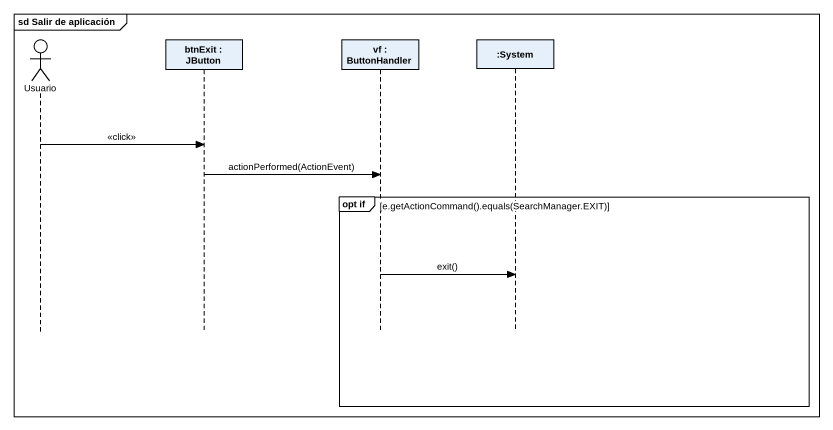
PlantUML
@startuml
mainframe sd Salir de aplicación
hide footbox
actor Usuario
participant "btnExit : JButton" as btnExit
participant "vf : ButtonHandler" as vf
participant ":System" as System

Usuario -> btnExit : <<click>>
btnExit -> vf : actionPerformed(ActionEvent)
group opt if [e.getActionCommand().equals(SearchManager.EXIT)]
  vf -> System : exit()
end
@enduml
